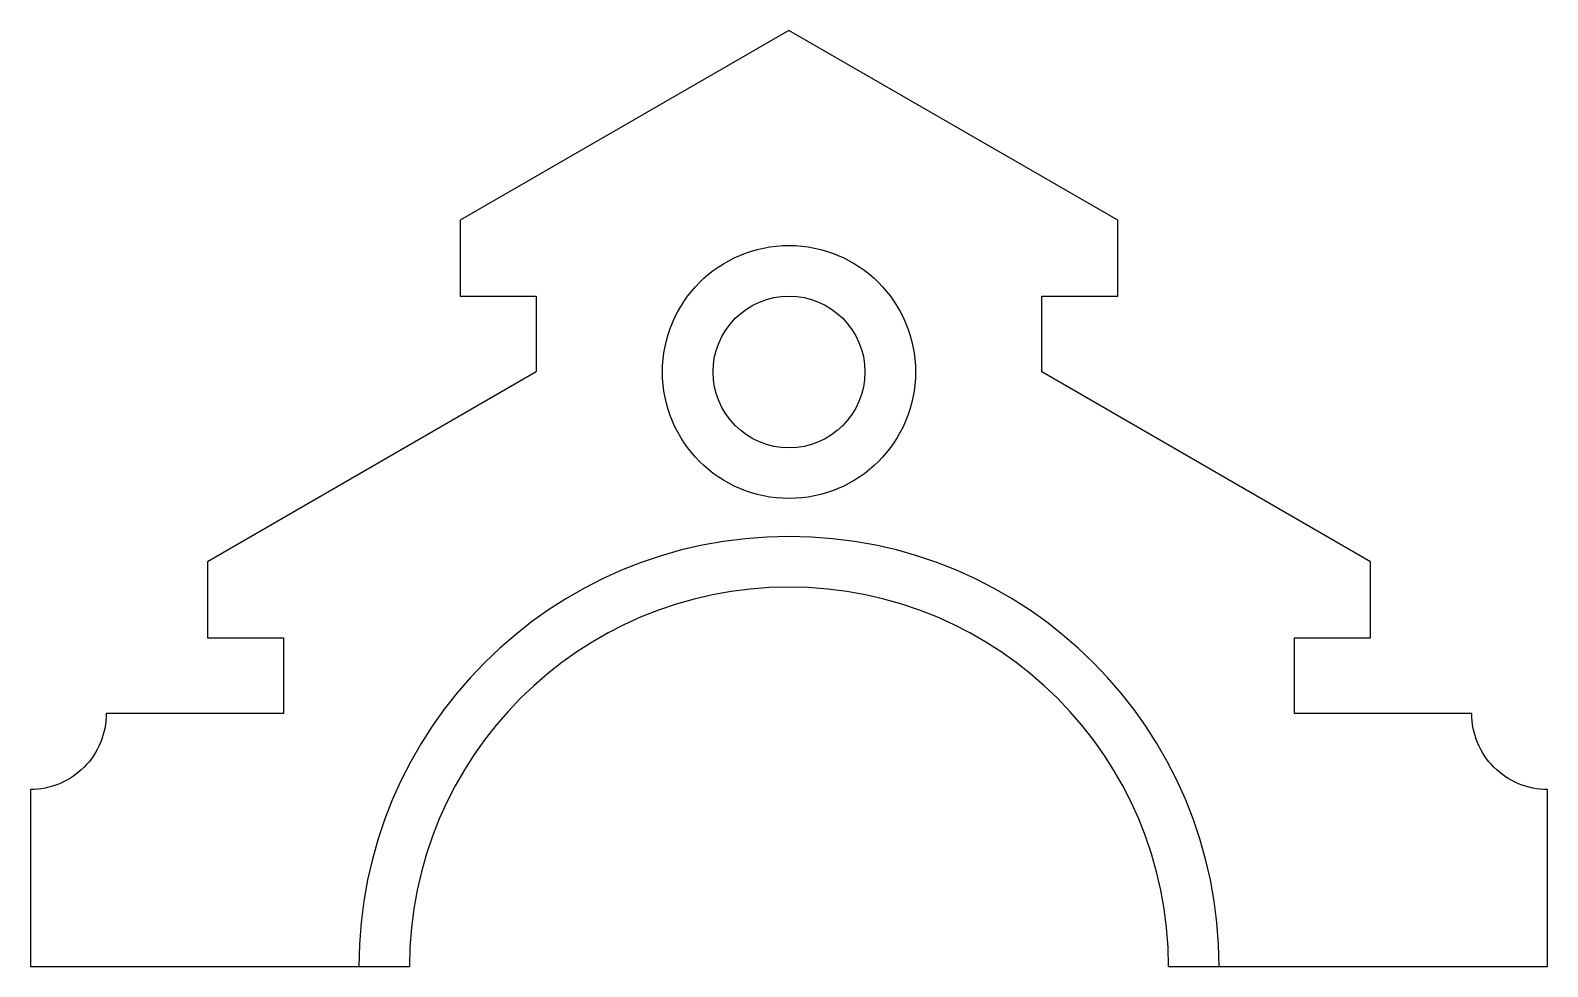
# Model space of a CAD drawing. Header units: inches. Extents: x 131 to 731, y 102 to 472.
import ezdxf

# ---------------------------------------------------------------- set-up
doc = ezdxf.new("R2010")
doc.units = ezdxf.units.IN
doc.header["$MEASUREMENT"] = 0

msp = doc.modelspace()

# ---------------------------------------------------------------- linework, layer by layer
for p, q in [((131.47, 101.73), (281.27, 101.73)), ((581.27, 101.73), (731.08, 101.73))]:
    msp.add_line(p, q)
msp.add_lwpolyline([(731.08, 101.73), (731.08, 171.73, -0.414214), (701.08, 201.73), (631.08, 201.73), (631.08, 231.73), (661.08, 231.73), (661.08, 261.73), (531.18, 336.73), (531.18, 366.73), (561.18, 366.73), (561.18, 396.73), (431.27, 471.73), (301.37, 396.73), (301.37, 366.73), (331.37, 366.73), (331.37, 336.73), (201.47, 261.73), (201.47, 231.73), (231.47, 231.73), (231.47, 201.73), (161.47, 201.73, -0.414214), (131.47, 171.73), (131.47, 101.73)], format="xyb")
for radius in [50, 30]:
    msp.add_circle((431.27, 336.73), radius)
for radius in [170, 150]:
    msp.add_arc((431.27, 101.73), radius, 0, 180)

doc.saveas('drawing.dxf')
